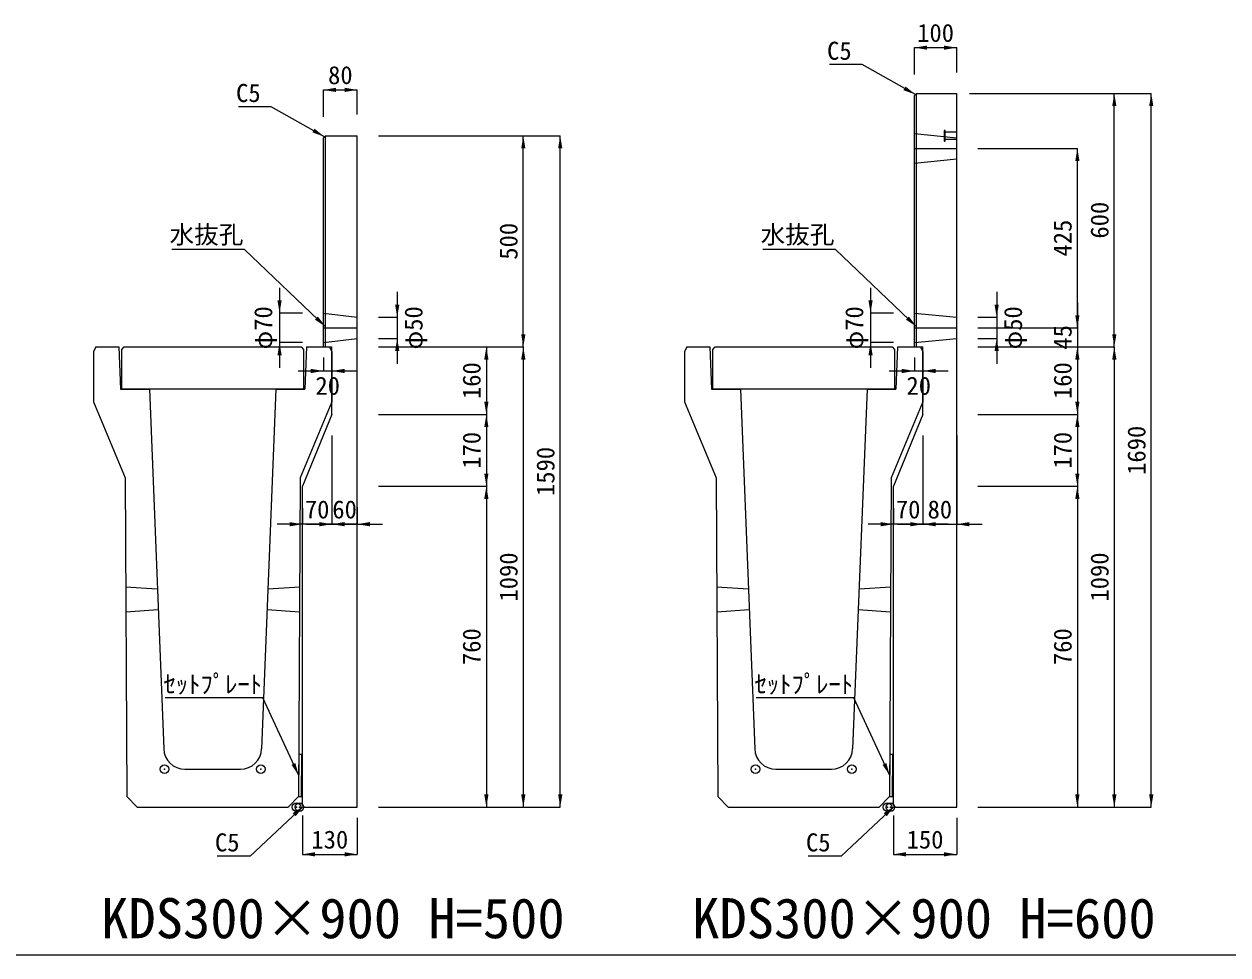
# Model space of a CAD drawing. Units: millimetres at full size, sheet at 1:40. Extents: x 172874 to 199766, y 869448 to 902797.
# Drawn here: x 176856 to 179708, y 889798 to 892003 of the extents above; entities that cross this region are included whole.
import ezdxf
from ezdxf.enums import TextEntityAlignment as Align

# ---------------------------------------------------------------- set-up
doc = ezdxf.new("R2010")
doc.units = ezdxf.units.MM
doc.header["$LTSCALE"] = 40
doc.header["$PDMODE"] = 32
doc.header["$PDSIZE"] = 20
for name, pattern in [('DASHED', [7.5, 6, -1.5]), ('USER1', [28.575, 19.05, -3.175, 3.175, -3.175]), ('USER2', [4.7625, 3.175, -1.5875]), ('USER3', [1.35, 0.75, -0.6])]:
    doc.linetypes.add(name, pattern=pattern)
for name, color, linetype, lineweight in [('セットプレート', 3, 'Continuous', 13), ('パネックスKDS', 2, 'Continuous', 13), ('図枠', 5, 'Continuous', 13), ('寸法線', 7, 'Continuous', 13), ('引出線', 4, 'Continuous', 13), ('本体', 2, 'Continuous', 13), ('補助線', 8, 'Continuous', 13), ('ｲﾝｻｰﾄ', 3, 'USER3', 5)]:
    doc.layers.add(name, color=color, linetype=linetype, lineweight=lineweight)
doc.layers.add('文字', color=7, linetype='Continuous')
doc.styles.add('ＭＳ ゴシック', font='')
doc.styles.get('ＭＳ ゴシック').set_extended_font_data('MS Gothic')

# ---------------------------------------------------------------- blocks, each defined once
blk = doc.blocks.new('filled_arrow')
at = {"color": 0, "linetype": 'Continuous', "lineweight": -2}
blk.add_solid([(7.5, 1.25), (0, 0), (7.5, -1.25)], dxfattribs=at)

msp = doc.modelspace()

# ---------------------------------------------------------------- linework, layer by layer
at = {"layer": 'セットプレート'}
for points in [[(177506.65, 890173.33), (177513.65, 890173.29), (177514.16, 890273.29), (177507.16, 890273.33)], [(178906.65, 890173.33), (178913.65, 890173.29), (178914.16, 890273.29), (178907.16, 890273.33)]]:
    msp.add_lwpolyline(points, close=True, dxfattribs=at)
at = {"layer": 'パネックスKDS'}
for p, q in [((178965.48, 891833.33), (178970.48, 891838.33)), ((178965.48, 891238.33), (178965.48, 891833.33)), ((178970.48, 891838.33), (179065.48, 891838.33)), ((179065.48, 890148.33), (179065.48, 891838.33)), ((177565.48, 891733.33), (177570.48, 891738.33)), ((177565.48, 891238.33), (177565.48, 891733.33)), ((177570.48, 891738.33), (177645.48, 891738.33)), ((177645.48, 890148.33), (177645.48, 891738.33)), ((177565.48, 891238.33), (177585.48, 891238.33)), ((177585.48, 891078.33), (177585.48, 891238.33)), ((178965.48, 891238.33), (178985.48, 891238.33)), ((178985.48, 891078.33), (178985.48, 891238.33)), ((177585.48, 891078.33), (177515.48, 890908.33)), ((178985.48, 891078.33), (178915.48, 890908.33)), ((177515.48, 890153.33), (177515.48, 890908.33)), ((178915.48, 890153.33), (178915.48, 890908.33)), ((177515.48, 890153.33), (177520.48, 890148.33)), ((177520.48, 890148.33), (177645.48, 890148.33)), ((178915.48, 890153.33), (178920.48, 890148.33)), ((178920.48, 890148.33), (179065.48, 890148.33))]:
    msp.add_line(p, q, dxfattribs=at)
at = {"layer": 'パネックスKDS', "lineweight": 5}
for p, q in [((178970.48, 891238.33), (178970.48, 891838.33)), ((177570.48, 891238.33), (177570.48, 891738.33))]:
    msp.add_line(p, q, dxfattribs=at)
at = {"layer": 'パネックスKDS', "linetype": 'DASHED', "lineweight": 9}
for p, q in [((178965.48, 891743.33), (179065.48, 891733.33)), ((178965.48, 891673.33), (179065.48, 891683.33)), ((177565.48, 891318.33), (177645.48, 891308.33)), ((178965.48, 891318.33), (179065.48, 891308.33)), ((177565.48, 891248.33), (177645.48, 891258.33)), ((178965.48, 891248.33), (179065.48, 891258.33))]:
    msp.add_line(p, q, dxfattribs=at)
at = {"layer": '図枠'}
msp.add_line((172874.21, 889798.33), (185274.21, 889798.33), dxfattribs=at)
at = {"layer": '寸法線'}
for p, q in [((178965.48, 891946.88), (179065.48, 891946.88)), ((178965.48, 891883.33), (178965.48, 891946.88)), ((179065.48, 891888.33), (179065.48, 891946.88)), ((177565.48, 891846.88), (177645.48, 891846.88)), ((177565.48, 891783.33), (177565.48, 891846.88)), ((177645.48, 891788.33), (177645.48, 891846.88)), ((179095.48, 891838.33), (179526.32, 891838.33)), ((179115.48, 891838.33), (179438.82, 891838.33)), ((179438.82, 891238.33), (179438.82, 891838.33)), ((179526.32, 890148.33), (179526.32, 891838.33)), ((177695.48, 891738.33), (178126.32, 891738.33)), ((177695.48, 891738.33), (178038.82, 891738.33)), ((178038.82, 891238.33), (178038.82, 891738.33)), ((178126.32, 890148.33), (178126.32, 891738.33)), ((179115.48, 891708.33), (179351.32, 891708.33)), ((179351.32, 891283.33), (179351.32, 891708.33)), ((177461.41, 891378.33), (177461.41, 891188.33)), ((178861.41, 891378.33), (178861.41, 891188.33)), ((177740.15, 891368.33), (177740.15, 891198.33)), ((179160.15, 891368.33), (179160.15, 891198.33)), ((177515.48, 891318.33), (177461.41, 891318.33)), ((178915.48, 891318.33), (178861.41, 891318.33)), ((179351.32, 891343.33), (179351.32, 891178.33)), ((177695.48, 891308.33), (177740.15, 891308.33)), ((179115.48, 891308.33), (179160.15, 891308.33)), ((177695.48, 891258.33), (177740.15, 891258.33)), ((179115.48, 891283.33), (179351.32, 891283.33)), ((179115.48, 891283.33), (179351.32, 891283.33)), ((179115.48, 891258.33), (179160.15, 891258.33)), ((177515.48, 891248.33), (177461.41, 891248.33)), ((177695.48, 891238.33), (178038.82, 891238.33)), ((177695.48, 891238.33), (177951.32, 891238.33)), ((177695.48, 891238.33), (178038.82, 891238.33)), ((177951.32, 891238.33), (177951.32, 891078.33)), ((178038.82, 891238.33), (178038.82, 890148.33)), ((178915.48, 891248.33), (178861.41, 891248.33)), ((179115.48, 891238.33), (179438.82, 891238.33)), ((179115.48, 891238.33), (179351.32, 891238.33)), ((179115.48, 891238.33), (179438.82, 891238.33)), ((179115.48, 891238.33), (179351.32, 891238.33)), ((179351.32, 891238.33), (179351.32, 891078.33)), ((179438.82, 891238.33), (179438.82, 890148.33)), ((177565.48, 891213.33), (177565.48, 891181.25)), ((177585.48, 891213.33), (177585.48, 891181.25)), ((178965.48, 891213.33), (178965.48, 891181.25)), ((178985.48, 891213.33), (178985.48, 891181.25)), ((177505.48, 891181.25), (177645.48, 891181.25)), ((178905.48, 891181.25), (179045.48, 891181.25)), ((177695.48, 891078.33), (177951.32, 891078.33)), ((177695.48, 891078.33), (177951.32, 891078.33)), ((177951.32, 891078.33), (177951.32, 890908.33)), ((179115.48, 891078.33), (179351.32, 891078.33)), ((179115.48, 891078.33), (179351.32, 891078.33)), ((179351.32, 891078.33), (179351.32, 890908.33)), ((177585.48, 891028.33), (177585.48, 890818.33)), ((178985.48, 891028.33), (178985.48, 890818.33)), ((179065.48, 891028.33), (179065.48, 890818.33)), ((177695.48, 890908.33), (177951.32, 890908.33)), ((177695.48, 890908.33), (177951.32, 890908.33)), ((177951.32, 890908.33), (177951.32, 890148.33)), ((179115.48, 890908.33), (179351.32, 890908.33)), ((179115.48, 890908.33), (179351.32, 890908.33)), ((179351.32, 890908.33), (179351.32, 890148.33)), ((177515.48, 890856.59), (177515.48, 890818.33)), ((177585.48, 890858.33), (177585.48, 890818.33)), ((177645.48, 890858.33), (177645.48, 890818.33)), ((178915.48, 890856.59), (178915.48, 890818.33)), ((178985.48, 890858.33), (178985.48, 890818.33)), ((177645.48, 890818.33), (177455.48, 890818.33)), ((177525.48, 890818.33), (177705.48, 890818.33)), ((179045.48, 890818.33), (178855.48, 890818.33)), ((178925.48, 890818.33), (179125.48, 890818.33)), ((177695.48, 890148.33), (178126.32, 890148.33)), ((177695.48, 890148.33), (178038.82, 890148.33)), ((177695.48, 890148.33), (177951.32, 890148.33)), ((179115.48, 890148.33), (179526.32, 890148.33)), ((179115.48, 890148.33), (179438.82, 890148.33)), ((179115.48, 890148.33), (179351.32, 890148.33)), ((177515.48, 890128.33), (177515.48, 890036.53)), ((177645.48, 890123.33), (177645.48, 890036.53)), ((178915.48, 890128.33), (178915.48, 890036.53)), ((179065.48, 890123.33), (179065.48, 890036.53)), ((177515.48, 890036.53), (177645.48, 890036.53)), ((178915.48, 890036.53), (179065.48, 890036.53))]:
    msp.add_line(p, q, dxfattribs=at)
at = {"layer": '引出線'}
for points in [[(178967.98, 891835.83), (178841.61, 891906.9), (178763.84, 891906.9)], [(177567.98, 891735.83), (177441.61, 891806.9), (177363.84, 891806.9)], [(177570.48, 891285.83), (177378.02, 891469.28), (177206.28, 891469.28)], [(178970.48, 891285.83), (178778.02, 891469.28), (178606.28, 891469.28)], [(177506.91, 890223.33), (177422.07, 890406.79), (177190.7, 890406.79)], [(178906.91, 890223.33), (178822.07, 890406.79), (178590.7, 890406.79)], [(177517.98, 890150.83), (177391.61, 890032.18), (177313.84, 890032.18)], [(178917.98, 890150.83), (178791.61, 890032.18), (178713.84, 890032.18)]]:
    msp.add_lwpolyline(points, dxfattribs=at)
at = {"layer": '本体'}
for p, q in [((177026.48, 891238.33), (177020.48, 891226.33)), ((177026.48, 891238.33), (177080.48, 891238.33)), ((177080.48, 891238.33), (177084.48, 891138.33)), ((177525.48, 891238.33), (177521.48, 891138.33)), ((177525.48, 891238.33), (177579.48, 891238.33)), ((177579.48, 891238.33), (177585.48, 891226.33)), ((178426.48, 891238.33), (178420.48, 891226.33)), ((178426.48, 891238.33), (178480.48, 891238.33)), ((178480.48, 891238.33), (178484.48, 891138.33)), ((178925.48, 891238.33), (178921.48, 891138.33)), ((178925.48, 891238.33), (178979.48, 891238.33)), ((178979.48, 891238.33), (178985.48, 891226.33)), ((177020.48, 891226.33), (177020.48, 891108.33)), ((177585.48, 891226.33), (177585.48, 891108.33)), ((178420.48, 891226.33), (178420.48, 891108.33)), ((178985.48, 891226.33), (178985.48, 891108.33)), ((177084.48, 891138.33), (177152.98, 891138.33)), ((177152.98, 891138.33), (177187.06, 890286.33)), ((177452.98, 891138.33), (177418.9, 890286.33)), ((177452.98, 891138.33), (177521.48, 891138.33)), ((178484.48, 891138.33), (178552.98, 891138.33)), ((178552.98, 891138.33), (178587.06, 890286.33)), ((178852.98, 891138.33), (178818.9, 890286.33)), ((178852.98, 891138.33), (178921.48, 891138.33)), ((177020.48, 891108.33), (177095.48, 890928.33)), ((177585.48, 891108.33), (177510.48, 890928.33)), ((178420.48, 891108.33), (178495.48, 890928.33)), ((178985.48, 891108.33), (178910.48, 890928.33)), ((177095.48, 890928.33), (177099.31, 890173.33)), ((177510.48, 890928.33), (177506.65, 890173.33)), ((178495.48, 890928.33), (178499.31, 890173.33)), ((178910.48, 890928.33), (178906.65, 890173.33)), ((177237.02, 890238.33), (177368.94, 890238.33)), ((178637.02, 890238.33), (178768.94, 890238.33)), ((177099.31, 890173.33), (177124.44, 890148.33)), ((177124.44, 890148.33), (177481.52, 890148.33)), ((177481.52, 890148.33), (177506.65, 890173.33)), ((178499.31, 890173.33), (178524.44, 890148.33)), ((178524.44, 890148.33), (178881.52, 890148.33)), ((178881.52, 890148.33), (178906.65, 890173.33))]:
    msp.add_line(p, q, dxfattribs=at)
at = {"layer": '本体', "linetype": 'USER2'}
for p, q in [((177096.79, 890670.33), (177171.9, 890665.33)), ((177434.06, 890665.33), (177509.17, 890670.33)), ((178496.79, 890670.33), (178571.9, 890665.33)), ((178834.06, 890665.33), (178909.17, 890670.33)), ((177173.9, 890615.33), (177097.09, 890610.33)), ((177508.87, 890610.33), (177432.06, 890615.33)), ((178573.9, 890615.33), (178497.09, 890610.33)), ((178908.87, 890610.33), (178832.06, 890615.33))]:
    msp.add_line(p, q, dxfattribs=at)
at = {"layer": '本体', "lineweight": 20}
for points in [[(177087.98, 891232.33), (177092.98, 891238.33), (177512.98, 891238.33), (177517.98, 891232.33), (177517.98, 891138.33), (177087.98, 891138.33)], [(178487.98, 891232.33), (178492.98, 891238.33), (178912.98, 891238.33), (178917.98, 891232.33), (178917.98, 891138.33), (178487.98, 891138.33)]]:
    msp.add_lwpolyline(points, close=True, dxfattribs=at)
at = {"layer": '本体'}
for centre, start, end in [((177237.02, 890288.33), 182.29061, 270), ((177368.94, 890288.33), 270, 357.70939), ((178637.02, 890288.33), 182.29061, 270), ((178768.94, 890288.33), 270, 357.70939)]:
    msp.add_arc(centre, 50, start, end, dxfattribs=at)
at = {"layer": '補助線'}
for p, q in [((178965.48, 891708.33), (179065.48, 891708.33)), ((178965.48, 891283.33), (179065.48, 891283.33))]:
    msp.add_line(p, q, dxfattribs=at)
at = {"layer": '補助線', "linetype": 'USER1'}
msp.add_line((177565.48, 891283.33), (177645.48, 891283.33), dxfattribs=at)
at = {"layer": '補助線'}
for p in [(177188.98, 890238.33), (177416.98, 890238.33), (178588.98, 890238.33), (178816.98, 890238.33), (177501.48, 890148.33), (177508.48, 890148.33), (177508.48, 890148.33), (178901.48, 890148.33), (178908.48, 890148.33), (178908.48, 890148.33)]:
    msp.add_point(p, dxfattribs=at)
at = {"layer": 'ｲﾝｻｰﾄ'}
for p, q in [((179035.48, 891750.83), (179035.48, 891725.83)), ((179038.48, 891750.83), (179035.48, 891750.83)), ((179038.48, 891725.83), (179038.48, 891750.83)), ((179065.48, 891746.83), (179038.48, 891746.83)), ((179035.48, 891725.83), (179038.48, 891725.83)), ((179038.48, 891729.83), (179065.48, 891729.83))]:
    msp.add_line(p, q, dxfattribs=at)

# ---------------------------------------------------------------- block references
at = {"layer": '寸法線', "xscale": 4, "yscale": 4}
for p in [(178965.48, 891946.88), (177565.48, 891846.88), (177585.48, 891181.25), (178985.48, 891181.25), (177585.48, 890818.33), (177645.48, 890818.33), (178985.48, 890818.33), (179065.48, 890818.33), (177515.48, 890036.53), (178915.48, 890036.53)]:
    msp.add_blockref('filled_arrow', p, dxfattribs=at)
for p, rotation in [((179065.48, 891946.88), 180), ((177645.48, 891846.88), 180), ((179438.82, 891838.33), 270), ((179526.32, 891838.33), 270), ((178038.82, 891738.33), 270), ((178126.32, 891738.33), 270), ((179351.32, 891708.33), 270), ((177461.41, 891318.33), 90), ((178861.41, 891318.33), 90), ((177740.15, 891308.33), 90), ((179160.15, 891308.33), 90), ((179351.32, 891283.33), 90), ((179351.32, 891283.33), 90), ((177740.15, 891258.33), 270), ((178038.82, 891238.33), 90), ((179160.15, 891258.33), 270), ((179438.82, 891238.33), 90), ((177461.41, 891248.33), 270), ((177951.32, 891238.33), 270), ((178038.82, 891238.33), 270), ((178861.41, 891248.33), 270), ((179351.32, 891238.33), 270), ((179351.32, 891238.33), 270), ((179438.82, 891238.33), 270), ((177565.48, 891181.25), 180), ((178965.48, 891181.25), 180), ((177951.32, 891078.33), 90), ((179351.32, 891078.33), 90), ((177951.32, 891078.33), 270), ((179351.32, 891078.33), 270), ((177951.32, 890908.33), 90), ((179351.32, 890908.33), 90), ((177951.32, 890908.33), 270), ((179351.32, 890908.33), 270), ((177515.48, 890818.33), 180), ((177585.48, 890818.33), 180), ((178915.48, 890818.33), 180), ((178985.48, 890818.33), 180), ((177951.32, 890148.33), 90), ((178038.82, 890148.33), 90), ((178126.32, 890148.33), 90), ((179351.32, 890148.33), 90), ((179438.82, 890148.33), 90), ((179526.32, 890148.33), 90), ((177645.48, 890036.53), 180), ((179065.48, 890036.53), 180)]:
    msp.add_blockref('filled_arrow', p, dxfattribs=dict(at, rotation=rotation))
at = {"layer": '引出線', "xscale": 4, "yscale": 4}
for p, rotation in [((178967.98, 891835.83), 150.6), ((177567.98, 891735.83), 150.6), ((177570.48, 891285.83), 136.4), ((178970.48, 891285.83), 136.4), ((177506.91, 890223.33), 114.8), ((178906.91, 890223.33), 114.8), ((177517.98, 890150.83), 223.2), ((178917.98, 890150.83), 223.2)]:
    msp.add_blockref('filled_arrow', p, dxfattribs=dict(at, rotation=rotation))

# ---------------------------------------------------------------- texts
at = {"layer": '寸法線', "style": 'ＭＳ ゴシック'}
for s, p in [('100', (179015.48, 891981.88)), ('80', (177605.48, 891881.88)), ('20', (177575.48, 891146.25)), ('20', (178975.48, 891146.25)), ('70', (177550.48, 890853.33)), ('60', (177615.48, 890853.33)), ('70', (178950.48, 890853.33)), ('80', (179025.48, 890853.33)), ('130', (177580.48, 890071.53)), ('150', (178990.48, 890071.53))]:
    msp.add_text(s, height=42.72, dxfattribs=at).set_placement(p, align=Align.MIDDLE_CENTER)
for s, p in [('600', (179403.82, 891538.33)), ('500', (178003.82, 891488.33)), ('425', (179316.32, 891495.83)), ('φ70', (177422.75, 891283.33)), ('φ50', (177778.81, 891283.33)), ('φ70', (178822.75, 891283.33)), ('φ50', (179198.81, 891283.33)), ('45', (179316.32, 891260.83)), ('160', (177916.32, 891158.33)), ('160', (179316.32, 891158.33)), ('170', (177916.32, 890993.33)), ('170', (179316.32, 890993.33)), ('1690', (179491.32, 890993.33)), ('1590', (178091.32, 890943.33)), ('1090', (178003.82, 890693.33)), ('1090', (179403.82, 890693.33)), ('760', (177916.32, 890528.33)), ('760', (179316.32, 890528.33))]:
    msp.add_text(s, height=42.72, rotation=90, dxfattribs=at).set_placement(p, align=Align.MIDDLE_CENTER)
at = {"layer": '引出線', "style": 'ＭＳ ゴシック'}
for s, p in [('C5', (178816.61, 891960.9)), ('C5', (177416.61, 891860.9)), ('水抜孔', (177375.77, 891525.56)), ('水抜孔', (178775.77, 891525.56)), ('ｾｯﾄﾌﾟﾚｰﾄ', (177419.82, 890460.79)), ('ｾｯﾄﾌﾟﾚｰﾄ', (178819.82, 890460.79)), ('C5', (177366.61, 890086.18)), ('C5', (178766.61, 890086.18))]:
    msp.add_text(s, height=42.72, dxfattribs=at).set_placement(p, align=Align.TOP_RIGHT)
at = {"layer": '文字', "style": 'ＭＳ ゴシック'}
for s, p in [('KDS300×900 H=500', (177038.87, 889809.38)), ('KDS300×900 H=600', (178438.87, 889809.38))]:
    msp.add_text(s, height=94.94, dxfattribs=at).set_placement(p, align=Align.BOTTOM_LEFT)

doc.saveas('drawing.dxf')
